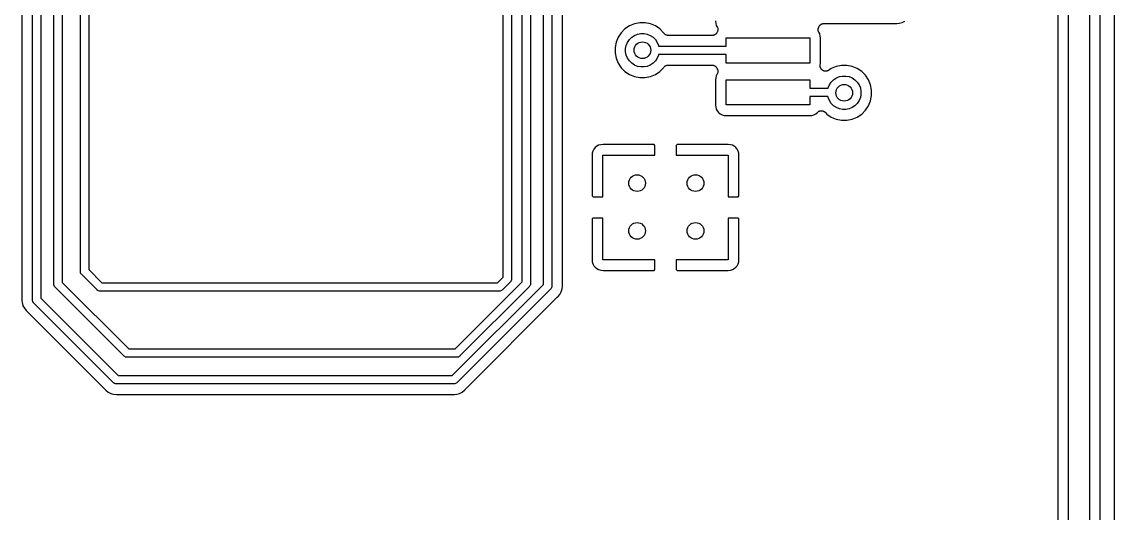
# Model space of a CAD drawing. Extents: x 49 to 143, y -158 to -38.
# Drawn here: x 116.74 to 142.85, y -113.81 to -102.06 of the extents above; entities that cross this region are included whole.
import ezdxf

# ---------------------------------------------------------------- set-up
doc = ezdxf.new("R2010")
doc.units = 0
doc.layers.add('BLACK', color=7, linetype='CONTINUOUS')

msp = doc.modelspace()

# ---------------------------------------------------------------- linework, layer by layer
at = {"layer": 'BLACK', "linetype": 'CONTINUOUS'}
for p, q in [((142.85, -38.2393), (142.85, -147.177)), ((141.761, -126.058), (141.761, -68.836)), ((142.261, -68.7447), (142.261, -126.15)), ((142.515, -126.131), (142.515, -68.7634)), ((141.507, -68.9938), (141.507, -116.2)), ((117.702, -82.7554), (117.702, -108.29)), ((116.74, -83.0075), (116.74, -108.688)), ((116.994, -108.707), (116.994, -82.8497)), ((117.194, -82.8131), (117.194, -108.671)), ((117.502, -108.326), (117.502, -82.792)), ((118.137, -108.024), (118.137, -82.8613)), ((118.337, -82.8247), (118.337, -107.987)), ((128.241, -108.17), (128.241, -96.0729)), ((128.441, -96.1094), (128.441, -108.207)), ((128.697, -108.28), (128.697, -97.6979)), ((128.897, -97.7344), (128.897, -108.316)), ((129.205, -108.338), (129.205, -98.1899)), ((129.405, -98.2264), (129.405, -108.374)), ((129.659, -108.355), (129.659, -98.3842)), ((131.508, -102.089), (131.381, -102.114)), ((131.636, -102.089), (131.508, -102.089)), ((131.763, -102.114), (131.636, -102.089)), ((133.319, -102.044), (133.325, -102.1)), ((137.714, -102.099), (137.781, -102.079)), ((137.781, -102.079), (137.843, -102.046)), ((131.064, -102.326), (130.992, -102.433)), ((131.155, -102.235), (131.064, -102.326)), ((131.262, -102.163), (131.155, -102.235)), ((131.381, -102.114), (131.262, -102.163)), ((131.383, -102.389), (131.455, -102.358)), ((131.455, -102.358), (131.533, -102.343)), ((131.533, -102.343), (131.611, -102.343)), ((131.611, -102.343), (131.689, -102.358)), ((131.689, -102.358), (131.761, -102.389)), ((131.882, -102.163), (131.763, -102.114)), ((131.989, -102.235), (131.882, -102.163)), ((132.08, -102.326), (131.989, -102.235)), ((132.084, -102.333), (132.08, -102.326)), ((132.092, -102.342), (132.084, -102.333)), ((132.099, -102.351), (132.092, -102.342)), ((132.1, -102.351), (132.099, -102.351)), ((132.1, -102.352), (132.1, -102.351)), ((132.109, -102.359), (132.1, -102.352)), ((132.118, -102.367), (132.109, -102.359)), ((133.328, -102.356), (133.323, -102.361)), ((133.325, -102.1), (133.339, -102.148)), ((133.333, -102.352), (133.328, -102.356)), ((133.337, -102.348), (133.333, -102.352)), ((133.341, -102.344), (133.337, -102.348)), ((133.339, -102.148), (133.362, -102.19)), ((133.344, -102.338), (133.341, -102.344)), ((133.349, -102.333), (133.344, -102.338)), ((133.351, -102.328), (133.349, -102.333)), ((133.355, -102.323), (133.351, -102.328)), ((133.362, -102.31), (133.355, -102.322)), ((133.355, -102.322), (133.355, -102.323)), ((133.362, -102.19), (133.362, -102.191)), ((133.362, -102.191), (133.362, -102.191)), ((133.362, -102.191), (133.362, -102.191)), ((133.362, -102.191), (133.363, -102.192)), ((133.366, -102.299), (133.362, -102.31)), ((133.363, -102.192), (133.367, -102.203)), ((133.371, -102.288), (133.366, -102.299)), ((133.367, -102.203), (133.372, -102.214)), ((133.374, -102.275), (133.371, -102.287)), ((133.371, -102.287), (133.371, -102.288)), ((133.371, -102.288), (133.371, -102.288)), ((133.372, -102.214), (133.372, -102.214)), ((133.372, -102.214), (133.372, -102.215)), ((133.372, -102.215), (133.374, -102.226)), ((133.374, -102.226), (133.376, -102.238)), ((133.376, -102.264), (133.374, -102.275)), ((133.376, -102.238), (133.376, -102.238)), ((133.376, -102.238), (133.376, -102.239)), ((133.376, -102.239), (133.376, -102.251)), ((133.376, -102.251), (133.376, -102.263)), ((133.376, -102.263), (133.376, -102.263)), ((133.376, -102.263), (133.376, -102.264)), ((135.774, -102.236), (135.776, -102.225)), ((135.774, -102.237), (135.774, -102.236)), ((135.774, -102.249), (135.774, -102.237)), ((135.774, -102.237), (135.774, -102.237)), ((135.774, -102.261), (135.774, -102.249)), ((135.774, -102.262), (135.774, -102.261)), ((135.776, -102.274), (135.774, -102.262)), ((135.774, -102.262), (135.774, -102.262)), ((135.776, -102.225), (135.779, -102.213)), ((135.778, -102.285), (135.776, -102.274)), ((135.778, -102.286), (135.778, -102.285)), ((135.783, -102.297), (135.778, -102.286)), ((135.778, -102.286), (135.778, -102.286)), ((135.779, -102.212), (135.784, -102.201)), ((135.779, -102.213), (135.779, -102.212)), ((135.779, -102.212), (135.779, -102.212)), ((135.787, -102.308), (135.783, -102.297)), ((135.784, -102.201), (135.788, -102.19)), ((135.788, -102.309), (135.787, -102.308)), ((135.788, -102.19), (135.798, -102.171)), ((135.788, -102.31), (135.788, -102.309)), ((135.788, -102.309), (135.788, -102.309)), ((135.788, -102.309), (135.788, -102.309)), ((135.811, -102.352), (135.788, -102.31)), ((135.798, -102.171), (135.799, -102.17)), ((135.799, -102.17), (135.802, -102.165)), ((135.802, -102.165), (135.805, -102.16)), ((135.805, -102.16), (135.809, -102.155)), ((135.809, -102.155), (135.813, -102.149)), ((135.825, -102.4), (135.811, -102.352)), ((135.813, -102.149), (135.817, -102.145)), ((135.817, -102.145), (135.821, -102.141)), ((135.821, -102.141), (135.826, -102.137)), ((135.826, -102.137), (135.831, -102.132)), ((135.831, -102.132), (135.836, -102.129)), ((135.836, -102.129), (135.84, -102.125)), ((135.84, -102.125), (135.846, -102.122)), ((135.846, -102.122), (135.852, -102.118)), ((135.852, -102.118), (135.857, -102.116)), ((135.857, -102.116), (135.862, -102.114)), ((135.862, -102.114), (135.868, -102.112)), ((135.868, -102.112), (135.875, -102.109)), ((135.875, -102.109), (135.88, -102.108)), ((135.88, -102.108), (135.886, -102.106)), ((135.886, -102.106), (135.892, -102.106)), ((135.892, -102.106), (135.899, -102.104)), ((135.899, -102.104), (135.905, -102.105)), ((135.905, -102.105), (135.91, -102.104)), ((135.91, -102.104), (137.621, -102.104)), ((137.621, -102.104), (137.623, -102.104)), ((137.623, -102.104), (137.628, -102.105)), ((137.628, -102.105), (137.634, -102.105)), ((137.634, -102.105), (137.645, -102.106)), ((137.645, -102.106), (137.656, -102.105)), ((137.656, -102.105), (137.714, -102.099)), ((137.656, -102.105), (137.656, -102.105)), ((130.943, -102.552), (130.918, -102.679)), ((130.992, -102.433), (130.943, -102.552)), ((131.187, -102.626), (131.218, -102.554)), ((131.218, -102.554), (131.261, -102.488)), ((131.261, -102.488), (131.317, -102.432)), ((131.317, -102.432), (131.383, -102.389)), ((131.761, -102.389), (131.827, -102.432)), ((131.827, -102.432), (131.883, -102.488)), ((131.883, -102.488), (131.926, -102.554)), ((131.926, -102.554), (131.957, -102.626)), ((132.119, -102.367), (132.118, -102.367)), ((132.13, -102.373), (132.119, -102.367)), ((132.119, -102.367), (132.119, -102.367)), ((132.14, -102.379), (132.13, -102.373)), ((132.141, -102.379), (132.14, -102.379)), ((132.14, -102.379), (132.14, -102.379)), ((132.152, -102.383), (132.141, -102.379)), ((132.164, -102.386), (132.152, -102.383)), ((132.165, -102.386), (132.164, -102.386)), ((132.164, -102.386), (132.164, -102.386)), ((132.176, -102.388), (132.165, -102.386)), ((132.188, -102.389), (132.176, -102.388)), ((132.189, -102.389), (132.188, -102.389)), ((132.19, -102.389), (132.189, -102.389)), ((132.189, -102.389), (132.189, -102.389)), ((132.189, -102.389), (132.189, -102.389)), ((133.243, -102.389), (132.19, -102.389)), ((133.249, -102.388), (133.243, -102.389)), ((133.255, -102.389), (133.249, -102.388)), ((133.261, -102.387), (133.255, -102.389)), ((133.268, -102.387), (133.261, -102.387)), ((133.274, -102.385), (133.268, -102.387)), ((133.279, -102.384), (133.274, -102.385)), ((133.285, -102.381), (133.279, -102.384)), ((133.292, -102.379), (133.285, -102.381)), ((133.297, -102.377), (133.292, -102.379)), ((133.302, -102.375), (133.297, -102.377)), ((133.308, -102.371), (133.302, -102.375)), ((133.314, -102.368), (133.308, -102.371)), ((133.318, -102.364), (133.314, -102.368)), ((133.323, -102.361), (133.318, -102.364)), ((133.575, -102.643), (133.575, -102.45)), ((133.575, -102.45), (135.575, -102.45)), ((135.575, -102.45), (135.575, -103.05)), ((135.831, -102.456), (135.825, -102.4)), ((135.831, -103.044), (135.831, -102.456)), ((130.918, -102.679), (130.918, -102.807)), ((130.918, -102.807), (130.943, -102.934)), ((131.172, -102.704), (131.187, -102.626)), ((131.172, -102.782), (131.172, -102.704)), ((131.187, -102.86), (131.172, -102.782)), ((131.218, -102.932), (131.187, -102.86)), ((131.957, -102.86), (131.926, -102.932)), ((131.957, -102.626), (131.96, -102.643)), ((131.96, -102.843), (131.957, -102.86)), ((131.96, -102.643), (133.575, -102.643)), ((133.575, -102.843), (131.96, -102.843)), ((133.575, -103.05), (133.575, -102.843)), ((130.943, -102.934), (130.992, -103.053)), ((130.992, -103.053), (131.064, -103.16)), ((131.261, -102.998), (131.218, -102.932)), ((131.317, -103.054), (131.261, -102.998)), ((131.383, -103.097), (131.317, -103.054)), ((131.455, -103.128), (131.383, -103.097)), ((131.533, -103.143), (131.455, -103.128)), ((131.689, -103.128), (131.611, -103.143)), ((131.761, -103.097), (131.689, -103.128)), ((131.827, -103.054), (131.761, -103.097)), ((131.883, -102.998), (131.827, -103.054)), ((131.926, -102.932), (131.883, -102.998)), ((132.093, -103.143), (132.1, -103.134)), ((132.1, -103.134), (132.101, -103.133)), ((132.101, -103.133), (132.11, -103.126)), ((132.101, -103.133), (132.101, -103.133)), ((132.11, -103.126), (132.12, -103.118)), ((132.12, -103.118), (132.12, -103.118)), ((132.12, -103.118), (132.121, -103.118)), ((132.121, -103.118), (132.131, -103.112)), ((132.131, -103.112), (132.142, -103.107)), ((132.142, -103.107), (132.142, -103.106)), ((132.142, -103.106), (132.143, -103.106)), ((132.143, -103.106), (132.154, -103.103)), ((132.154, -103.103), (132.165, -103.099)), ((132.165, -103.099), (132.166, -103.099)), ((132.166, -103.099), (132.178, -103.098)), ((132.166, -103.099), (132.166, -103.099)), ((132.178, -103.098), (132.19, -103.097)), ((132.19, -103.097), (133.236, -103.097)), ((133.236, -103.097), (133.238, -103.097)), ((133.238, -103.097), (133.243, -103.098)), ((133.243, -103.098), (133.249, -103.098)), ((133.249, -103.098), (133.256, -103.099)), ((133.256, -103.099), (133.262, -103.1)), ((133.262, -103.1), (133.268, -103.101)), ((133.268, -103.101), (133.273, -103.103)), ((133.273, -103.103), (133.28, -103.105)), ((133.28, -103.105), (133.286, -103.107)), ((133.286, -103.107), (133.291, -103.11)), ((133.291, -103.11), (133.296, -103.112)), ((133.296, -103.112), (133.302, -103.116)), ((133.302, -103.116), (133.308, -103.119)), ((133.308, -103.119), (133.312, -103.123)), ((133.312, -103.123), (133.317, -103.126)), ((133.317, -103.126), (133.322, -103.131)), ((133.322, -103.131), (133.327, -103.135)), ((133.327, -103.135), (133.33, -103.14)), ((133.33, -103.14), (133.334, -103.144)), ((135.575, -103.05), (133.575, -103.05)), ((135.824, -103.118), (135.825, -103.112)), ((135.825, -103.124), (135.824, -103.118)), ((135.825, -103.106), (135.831, -103.044)), ((135.825, -103.112), (135.825, -103.106)), ((135.825, -103.131), (135.825, -103.124)), ((135.826, -103.136), (135.825, -103.131)), ((135.826, -103.142), (135.826, -103.136)), ((135.828, -103.149), (135.826, -103.142)), ((136.207, -103.13), (136.088, -103.179)), ((136.334, -103.105), (136.207, -103.13)), ((136.462, -103.105), (136.334, -103.105)), ((136.589, -103.13), (136.462, -103.105)), ((136.708, -103.179), (136.589, -103.13)), ((131.064, -103.16), (131.155, -103.251)), ((131.155, -103.251), (131.262, -103.323)), ((131.262, -103.323), (131.381, -103.372)), ((131.381, -103.372), (131.508, -103.397)), ((131.508, -103.397), (131.636, -103.397)), ((131.611, -103.143), (131.533, -103.143)), ((131.636, -103.397), (131.763, -103.372)), ((131.763, -103.372), (131.882, -103.323)), ((131.882, -103.323), (131.989, -103.251)), ((131.989, -103.251), (132.08, -103.16)), ((132.08, -103.16), (132.084, -103.153)), ((132.084, -103.153), (132.085, -103.153)), ((132.085, -103.152), (132.093, -103.143)), ((132.085, -103.153), (132.085, -103.152)), ((132.085, -103.153), (132.085, -103.153)), ((132.085, -103.153), (132.085, -103.153)), ((133.325, -103.4), (133.319, -103.456)), ((133.339, -103.352), (133.325, -103.4)), ((133.334, -103.144), (133.338, -103.149)), ((133.338, -103.149), (133.342, -103.154)), ((133.362, -103.31), (133.339, -103.352)), ((133.342, -103.154), (133.345, -103.159)), ((133.345, -103.159), (133.348, -103.164)), ((133.348, -103.164), (133.362, -103.19)), ((133.362, -103.19), (133.362, -103.191)), ((133.362, -103.191), (133.362, -103.191)), ((133.362, -103.191), (133.362, -103.191)), ((133.362, -103.191), (133.363, -103.192)), ((133.366, -103.299), (133.362, -103.31)), ((133.363, -103.192), (133.367, -103.203)), ((133.371, -103.288), (133.366, -103.299)), ((133.367, -103.203), (133.372, -103.214)), ((133.374, -103.275), (133.371, -103.287)), ((133.371, -103.287), (133.371, -103.288)), ((133.371, -103.288), (133.371, -103.288)), ((133.372, -103.214), (133.372, -103.214)), ((133.372, -103.214), (133.372, -103.215)), ((133.372, -103.215), (133.374, -103.226)), ((133.374, -103.226), (133.376, -103.238)), ((133.376, -103.264), (133.374, -103.275)), ((133.376, -103.238), (133.376, -103.238)), ((133.376, -103.238), (133.376, -103.239)), ((133.376, -103.239), (133.376, -103.251)), ((133.376, -103.251), (133.376, -103.263)), ((133.376, -103.263), (133.376, -103.263)), ((133.376, -103.263), (133.376, -103.264)), ((135.83, -103.155), (135.828, -103.149)), ((135.832, -103.16), (135.83, -103.155)), ((135.833, -103.166), (135.832, -103.16)), ((135.836, -103.172), (135.833, -103.166)), ((135.839, -103.178), (135.836, -103.172)), ((135.842, -103.183), (135.839, -103.178)), ((135.845, -103.188), (135.842, -103.183)), ((135.849, -103.193), (135.845, -103.188)), ((135.853, -103.199), (135.849, -103.193)), ((135.857, -103.203), (135.853, -103.199)), ((135.861, -103.207), (135.857, -103.203)), ((135.866, -103.212), (135.861, -103.207)), ((135.87, -103.216), (135.866, -103.212)), ((135.875, -103.219), (135.87, -103.216)), ((135.88, -103.223), (135.875, -103.219)), ((135.885, -103.226), (135.88, -103.223)), ((135.891, -103.23), (135.885, -103.226)), ((135.896, -103.232), (135.891, -103.23)), ((135.901, -103.235), (135.896, -103.232)), ((135.908, -103.237), (135.901, -103.235)), ((135.914, -103.24), (135.908, -103.237)), ((135.919, -103.241), (135.914, -103.24)), ((135.925, -103.243), (135.919, -103.241)), ((135.931, -103.243), (135.925, -103.243)), ((135.938, -103.245), (135.931, -103.243)), ((135.944, -103.245), (135.938, -103.245)), ((135.95, -103.245), (135.944, -103.245)), ((135.956, -103.245), (135.95, -103.245)), ((135.963, -103.245), (135.956, -103.245)), ((135.968, -103.244), (135.963, -103.245)), ((135.974, -103.243), (135.968, -103.244)), ((135.981, -103.241), (135.974, -103.243)), ((135.987, -103.24), (135.981, -103.241)), ((135.992, -103.238), (135.987, -103.24)), ((135.998, -103.236), (135.992, -103.238)), ((136.004, -103.233), (135.998, -103.236)), ((136.01, -103.231), (136.004, -103.233)), ((136.015, -103.228), (136.01, -103.231)), ((136.02, -103.225), (136.015, -103.228)), ((136.022, -103.224), (136.02, -103.225)), ((136.088, -103.179), (136.022, -103.224)), ((136.209, -103.405), (136.281, -103.374)), ((136.281, -103.374), (136.359, -103.359)), ((136.359, -103.359), (136.437, -103.359)), ((136.437, -103.359), (136.515, -103.374)), ((136.515, -103.374), (136.587, -103.405)), ((136.815, -103.251), (136.708, -103.179)), ((136.906, -103.342), (136.815, -103.251)), ((136.978, -103.449), (136.906, -103.342)), ((133.319, -103.456), (133.319, -104.044)), ((133.575, -104.05), (133.575, -103.45)), ((133.575, -103.45), (135.575, -103.45)), ((135.575, -103.45), (135.575, -103.65)), ((135.575, -103.65), (136.012, -103.65)), ((136.012, -103.65), (136.013, -103.642)), ((136.013, -103.642), (136.044, -103.57)), ((136.044, -103.57), (136.087, -103.504)), ((136.087, -103.504), (136.143, -103.448)), ((136.143, -103.448), (136.209, -103.405)), ((136.587, -103.405), (136.653, -103.448)), ((136.653, -103.448), (136.709, -103.504)), ((136.709, -103.504), (136.752, -103.57)), ((136.752, -103.57), (136.783, -103.642)), ((136.783, -103.642), (136.798, -103.72)), ((137.027, -103.568), (136.978, -103.449)), ((137.052, -103.695), (137.027, -103.568)), ((136.008, -103.85), (135.575, -103.85)), ((135.575, -103.85), (135.575, -104.05)), ((136.013, -103.876), (136.008, -103.85)), ((136.044, -103.948), (136.013, -103.876)), ((136.783, -103.876), (136.752, -103.948)), ((136.798, -103.798), (136.783, -103.876)), ((136.798, -103.72), (136.798, -103.798)), ((137.027, -103.95), (137.052, -103.823)), ((137.052, -103.823), (137.052, -103.695)), ((133.319, -104.044), (133.325, -104.1)), ((133.325, -104.1), (133.339, -104.148)), ((133.339, -104.148), (133.363, -104.192)), ((135.575, -104.05), (133.575, -104.05)), ((136.087, -104.014), (136.044, -103.948)), ((136.143, -104.07), (136.087, -104.014)), ((136.209, -104.113), (136.143, -104.07)), ((136.281, -104.144), (136.209, -104.113)), ((136.359, -104.159), (136.281, -104.144)), ((136.437, -104.159), (136.359, -104.159)), ((136.515, -104.144), (136.437, -104.159)), ((136.587, -104.113), (136.515, -104.144)), ((136.653, -104.07), (136.587, -104.113)), ((136.709, -104.014), (136.653, -104.07)), ((136.752, -103.948), (136.709, -104.014)), ((136.815, -104.267), (136.906, -104.176)), ((136.906, -104.176), (136.978, -104.069)), ((136.978, -104.069), (137.027, -103.95)), ((133.363, -104.192), (133.395, -104.23)), ((133.395, -104.23), (133.433, -104.262)), ((133.433, -104.262), (133.477, -104.286)), ((133.477, -104.286), (133.525, -104.3)), ((133.525, -104.3), (133.581, -104.306)), ((133.581, -104.306), (135.569, -104.306)), ((135.569, -104.306), (135.625, -104.3)), ((135.625, -104.3), (135.673, -104.286)), ((135.673, -104.286), (135.717, -104.262)), ((135.717, -104.262), (135.758, -104.228)), ((135.758, -104.228), (135.761, -104.225)), ((135.761, -104.225), (135.766, -104.221)), ((135.766, -104.221), (135.771, -104.216)), ((135.771, -104.216), (135.776, -104.213)), ((135.776, -104.213), (135.78, -104.209)), ((135.78, -104.209), (135.786, -104.206)), ((135.786, -104.206), (135.792, -104.203)), ((135.792, -104.203), (135.797, -104.201)), ((135.797, -104.201), (135.802, -104.198)), ((135.802, -104.198), (135.808, -104.196)), ((135.808, -104.196), (135.815, -104.194)), ((135.815, -104.194), (135.82, -104.192)), ((135.82, -104.192), (135.826, -104.191)), ((135.826, -104.191), (135.832, -104.19)), ((135.832, -104.19), (135.839, -104.189)), ((135.839, -104.189), (135.845, -104.189)), ((135.845, -104.189), (135.85, -104.188)), ((135.85, -104.188), (135.857, -104.189)), ((135.857, -104.189), (135.864, -104.189)), ((135.864, -104.189), (135.869, -104.19)), ((135.869, -104.19), (135.875, -104.191)), ((135.875, -104.191), (135.881, -104.193)), ((135.881, -104.193), (135.888, -104.194)), ((135.888, -104.194), (135.893, -104.197)), ((135.893, -104.197), (135.899, -104.198)), ((135.899, -104.198), (135.905, -104.201)), ((135.905, -104.201), (135.911, -104.204)), ((135.911, -104.204), (135.916, -104.207)), ((135.916, -104.207), (135.921, -104.21)), ((135.921, -104.21), (135.926, -104.214)), ((135.926, -104.214), (135.931, -104.218)), ((135.931, -104.218), (135.935, -104.222)), ((135.935, -104.222), (135.94, -104.226)), ((135.94, -104.226), (135.981, -104.267)), ((135.981, -104.267), (136.088, -104.339)), ((136.088, -104.339), (136.207, -104.388)), ((136.207, -104.388), (136.334, -104.413)), ((136.334, -104.413), (136.462, -104.413)), ((136.462, -104.413), (136.589, -104.388)), ((136.589, -104.388), (136.708, -104.339)), ((136.708, -104.339), (136.815, -104.267)), ((130.375, -105.2), (130.369, -105.256)), ((130.389, -105.152), (130.375, -105.2)), ((130.413, -105.108), (130.389, -105.152)), ((130.445, -105.07), (130.413, -105.108)), ((130.483, -105.038), (130.445, -105.07)), ((130.527, -105.014), (130.483, -105.038)), ((130.575, -105), (130.527, -105.014)), ((130.631, -104.994), (130.575, -105)), ((131.85, -104.996), (130.631, -104.994)), ((131.871, -105.017), (131.85, -104.996)), ((131.871, -105.25), (131.871, -105.017)), ((132.4, -104.996), (132.379, -105.017)), ((132.379, -105.017), (132.379, -105.25)), ((133.619, -104.994), (132.4, -104.996)), ((133.675, -105), (133.619, -104.994)), ((133.723, -105.014), (133.675, -105)), ((133.767, -105.038), (133.723, -105.014)), ((133.805, -105.07), (133.767, -105.038)), ((133.837, -105.108), (133.805, -105.07)), ((133.861, -105.152), (133.837, -105.108)), ((133.875, -105.2), (133.861, -105.152)), ((133.881, -105.256), (133.875, -105.2)), ((130.369, -105.256), (130.371, -106.225)), ((130.625, -106.246), (130.625, -105.25)), ((130.625, -105.25), (131.871, -105.25)), ((132.379, -105.25), (133.625, -105.25)), ((133.625, -105.25), (133.625, -106.246)), ((133.879, -106.225), (133.881, -105.256)), ((130.371, -106.225), (130.392, -106.246)), ((130.392, -106.246), (130.625, -106.246)), ((133.625, -106.246), (133.858, -106.246)), ((133.858, -106.246), (133.879, -106.225)), ((130.371, -106.775), (130.369, -107.744)), ((130.392, -106.754), (130.371, -106.775)), ((130.625, -106.754), (130.392, -106.754)), ((130.625, -107.75), (130.625, -106.754)), ((133.625, -106.754), (133.625, -107.75)), ((133.858, -106.754), (133.625, -106.754)), ((133.879, -106.775), (133.858, -106.754)), ((133.881, -107.744), (133.879, -106.775)), ((130.369, -107.744), (130.375, -107.8)), ((130.375, -107.8), (130.389, -107.848)), ((131.871, -107.75), (130.625, -107.75)), ((131.871, -107.983), (131.871, -107.75)), ((133.625, -107.75), (132.379, -107.75)), ((132.379, -107.75), (132.379, -107.983)), ((133.861, -107.848), (133.875, -107.8)), ((133.875, -107.8), (133.881, -107.744)), ((118.137, -108.029), (118.137, -108.024)), ((118.138, -108.048), (118.137, -108.029)), ((118.144, -108.065), (118.138, -108.048)), ((118.144, -108.067), (118.144, -108.065)), ((118.153, -108.084), (118.144, -108.067)), ((118.166, -108.1), (118.153, -108.084)), ((118.17, -108.103), (118.166, -108.1)), ((118.536, -108.469), (118.17, -108.103)), ((118.337, -107.987), (118.652, -108.302)), ((130.389, -107.848), (130.413, -107.892)), ((130.413, -107.892), (130.445, -107.93)), ((130.445, -107.93), (130.483, -107.962)), ((130.483, -107.962), (130.527, -107.986)), ((130.527, -107.986), (130.575, -108)), ((130.575, -108), (130.631, -108.006)), ((130.631, -108.006), (131.85, -108.004)), ((131.85, -108.004), (131.871, -107.983)), ((132.379, -107.983), (132.4, -108.004)), ((132.4, -108.004), (133.619, -108.006)), ((133.619, -108.006), (133.675, -108)), ((133.675, -108), (133.723, -107.986)), ((133.723, -107.986), (133.767, -107.962)), ((133.767, -107.962), (133.805, -107.93)), ((133.805, -107.93), (133.837, -107.892)), ((133.837, -107.892), (133.861, -107.848)), ((117.502, -108.331), (117.502, -108.326)), ((117.502, -108.336), (117.502, -108.331)), ((117.503, -108.342), (117.502, -108.336)), ((117.502, -108.336), (117.502, -108.336)), ((117.503, -108.351), (117.503, -108.342)), ((117.505, -108.355), (117.503, -108.351)), ((117.509, -108.369), (117.505, -108.355)), ((117.702, -108.29), (119.294, -109.882)), ((118.652, -108.302), (128.109, -108.302)), ((127.026, -110.517), (129.205, -108.338)), ((127.095, -109.882), (128.697, -108.28)), ((128.109, -108.302), (128.241, -108.17)), ((128.408, -108.286), (128.225, -108.469)), ((128.412, -108.283), (128.408, -108.286)), ((128.425, -108.267), (128.412, -108.283)), ((128.43, -108.258), (128.425, -108.267)), ((128.434, -108.25), (128.43, -108.258)), ((128.44, -108.231), (128.434, -108.25)), ((128.441, -108.217), (128.44, -108.228)), ((128.44, -108.228), (128.44, -108.231)), ((128.441, -108.207), (128.441, -108.212)), ((128.441, -108.212), (128.441, -108.217)), ((128.441, -108.217), (128.441, -108.217)), ((128.89, -108.36), (128.881, -108.377)), ((128.894, -108.347), (128.89, -108.36)), ((128.896, -108.341), (128.894, -108.347)), ((128.897, -108.326), (128.896, -108.335)), ((128.896, -108.335), (128.896, -108.341)), ((128.897, -108.316), (128.897, -108.321)), ((128.897, -108.321), (128.897, -108.326)), ((128.897, -108.326), (128.897, -108.326)), ((129.66, -108.361), (129.659, -108.355)), ((129.659, -108.366), (129.66, -108.361)), ((117.518, -108.387), (117.509, -108.369)), ((117.531, -108.402), (117.518, -108.387)), ((117.535, -108.405), (117.531, -108.402)), ((119.179, -110.049), (117.535, -108.405)), ((118.539, -108.473), (118.536, -108.469)), ((118.555, -108.486), (118.539, -108.473)), ((118.561, -108.489), (118.555, -108.486)), ((118.572, -108.495), (118.561, -108.489)), ((118.591, -108.501), (118.572, -108.495)), ((118.593, -108.501), (118.591, -108.501)), ((118.605, -108.502), (118.593, -108.501)), ((118.61, -108.502), (118.605, -108.502)), ((118.605, -108.502), (118.605, -108.502)), ((118.615, -108.502), (118.61, -108.502)), ((128.146, -108.502), (118.615, -108.502)), ((129.372, -108.453), (127.141, -110.684)), ((128.864, -108.396), (127.211, -110.049)), ((128.151, -108.502), (128.146, -108.502)), ((128.156, -108.502), (128.151, -108.502)), ((128.17, -108.501), (128.156, -108.502)), ((128.156, -108.502), (128.156, -108.502)), ((128.189, -108.495), (128.17, -108.501)), ((128.206, -108.486), (128.189, -108.495)), ((128.222, -108.473), (128.206, -108.486)), ((128.225, -108.469), (128.222, -108.473)), ((128.868, -108.392), (128.864, -108.396)), ((128.881, -108.377), (128.868, -108.392)), ((129.376, -108.45), (129.372, -108.453)), ((129.389, -108.435), (129.376, -108.45)), ((129.396, -108.422), (129.389, -108.435)), ((129.398, -108.417), (129.396, -108.422)), ((129.404, -108.399), (129.398, -108.417)), ((129.405, -108.384), (129.404, -108.393)), ((129.404, -108.393), (129.404, -108.399)), ((129.405, -108.374), (129.405, -108.379)), ((129.405, -108.379), (129.405, -108.384)), ((129.405, -108.384), (129.405, -108.384)), ((129.557, -108.631), (129.601, -108.577)), ((129.601, -108.577), (129.634, -108.515)), ((129.634, -108.515), (129.654, -108.448)), ((129.654, -108.448), (129.661, -108.379)), ((129.66, -108.368), (129.659, -108.366)), ((129.661, -108.379), (129.66, -108.368)), ((116.739, -108.701), (116.738, -108.712)), ((116.738, -108.712), (116.745, -108.781)), ((116.74, -108.69), (116.739, -108.695)), ((116.739, -108.695), (116.739, -108.701)), ((116.74, -108.688), (116.74, -108.69)), ((116.745, -108.781), (116.75, -108.797)), ((116.75, -108.797), (116.75, -108.797)), ((116.75, -108.797), (116.765, -108.848)), ((116.765, -108.848), (116.798, -108.91)), ((116.994, -108.712), (116.994, -108.707)), ((116.994, -108.717), (116.994, -108.712)), ((116.995, -108.727), (116.994, -108.717)), ((116.994, -108.717), (116.994, -108.717)), ((116.995, -108.732), (116.995, -108.727)), ((116.996, -108.735), (116.995, -108.732)), ((117.001, -108.75), (116.996, -108.735)), ((117.01, -108.768), (117.001, -108.75)), ((117.023, -108.783), (117.01, -108.768)), ((117.027, -108.786), (117.023, -108.783)), ((118.925, -110.684), (117.027, -108.786)), ((117.194, -108.671), (119.04, -110.517)), ((127.334, -110.851), (129.539, -108.646)), ((129.539, -108.646), (129.54, -108.645)), ((129.54, -108.645), (129.544, -108.641)), ((129.544, -108.641), (129.548, -108.638)), ((129.548, -108.638), (129.557, -108.631)), ((116.798, -108.91), (116.842, -108.964)), ((116.842, -108.964), (116.851, -108.971)), ((116.851, -108.971), (116.853, -108.972)), ((116.853, -108.972), (116.856, -108.976)), ((116.856, -108.976), (116.86, -108.979)), ((116.86, -108.979), (118.732, -110.851)), ((119.294, -109.882), (127.095, -109.882)), ((119.182, -110.053), (119.179, -110.049)), ((119.197, -110.066), (119.182, -110.053)), ((119.215, -110.075), (119.197, -110.066)), ((119.233, -110.081), (119.215, -110.075)), ((119.215, -110.075), (119.215, -110.075)), ((119.235, -110.081), (119.233, -110.081)), ((119.248, -110.082), (119.235, -110.081)), ((119.253, -110.082), (119.248, -110.082)), ((119.248, -110.082), (119.248, -110.082)), ((119.258, -110.082), (119.253, -110.082)), ((127.131, -110.082), (119.258, -110.082)), ((127.136, -110.082), (127.131, -110.082)), ((127.141, -110.082), (127.136, -110.082)), ((127.156, -110.081), (127.141, -110.082)), ((127.141, -110.082), (127.141, -110.082)), ((127.175, -110.075), (127.156, -110.081)), ((127.192, -110.066), (127.175, -110.075)), ((127.207, -110.053), (127.192, -110.066)), ((127.211, -110.049), (127.207, -110.053)), ((118.928, -110.688), (118.925, -110.684)), ((118.943, -110.701), (118.928, -110.688)), ((118.951, -110.705), (118.943, -110.701)), ((118.961, -110.71), (118.951, -110.705)), ((118.979, -110.716), (118.961, -110.71)), ((119.04, -110.517), (127.026, -110.517)), ((127.105, -110.71), (127.087, -110.716)), ((127.123, -110.701), (127.105, -110.71)), ((127.138, -110.688), (127.123, -110.701)), ((127.141, -110.684), (127.138, -110.688)), ((118.732, -110.851), (118.733, -110.852)), ((118.733, -110.852), (118.737, -110.856)), ((118.737, -110.856), (118.74, -110.86)), ((118.74, -110.86), (118.747, -110.869)), ((118.747, -110.869), (118.801, -110.913)), ((118.801, -110.913), (118.863, -110.946)), ((118.863, -110.946), (118.892, -110.955)), ((118.892, -110.955), (118.892, -110.955)), ((118.892, -110.955), (118.93, -110.966)), ((118.93, -110.966), (118.999, -110.973)), ((118.981, -110.716), (118.979, -110.716)), ((118.994, -110.717), (118.981, -110.716)), ((118.999, -110.717), (118.994, -110.717)), ((118.994, -110.717), (118.994, -110.717)), ((119.004, -110.717), (118.999, -110.717)), ((118.999, -110.973), (119.01, -110.972)), ((127.062, -110.717), (119.004, -110.717)), ((119.01, -110.972), (119.012, -110.971)), ((119.012, -110.971), (119.017, -110.972)), ((119.017, -110.972), (119.023, -110.971)), ((119.023, -110.971), (127.043, -110.971)), ((127.043, -110.971), (127.045, -110.971)), ((127.045, -110.971), (127.051, -110.972)), ((127.051, -110.972), (127.056, -110.972)), ((127.056, -110.972), (127.067, -110.973)), ((127.067, -110.717), (127.062, -110.717)), ((127.072, -110.717), (127.067, -110.717)), ((127.067, -110.973), (127.078, -110.972)), ((127.087, -110.716), (127.072, -110.717)), ((127.072, -110.717), (127.072, -110.717)), ((127.078, -110.972), (127.136, -110.966)), ((127.078, -110.972), (127.078, -110.972)), ((127.136, -110.966), (127.203, -110.946)), ((127.203, -110.946), (127.265, -110.913)), ((127.265, -110.913), (127.319, -110.869)), ((127.319, -110.869), (127.326, -110.86)), ((127.326, -110.86), (127.327, -110.858)), ((127.327, -110.858), (127.331, -110.855)), ((127.331, -110.855), (127.334, -110.851))]:
    msp.add_line(p, q, dxfattribs=at)
at = {"layer": 'BLACK'}
for centre in [(131.572, -102.743), (136.398, -103.759), (131.445, -105.918), (132.842, -105.918), (131.445, -107.061), (132.842, -107.061)]:
    msp.add_circle(centre, 0.2, dxfattribs=at)

doc.saveas('drawing.dxf')
